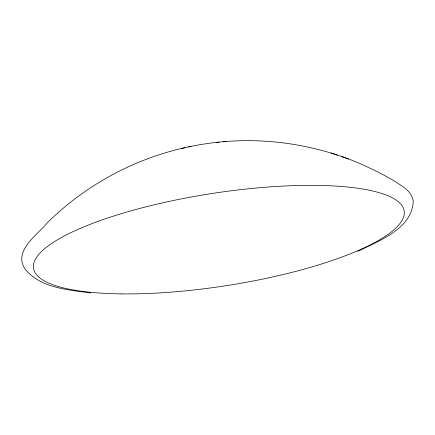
<?xml version="1.0" encoding="UTF-8"?>
<svg xmlns="http://www.w3.org/2000/svg" width="435" height="435" viewBox="0 0 435 435"><rect width="100%" height="100%" fill="white"/><g stroke="black" fill="none" stroke-linecap="round" stroke-linejoin="round"><path stroke-width="0.65" d="M357.853 251.403C378.689 240.718 412.141 229.147 413.25 201.16C412.418 195.505 408.655 190.704 404.044 187.518C390.434 177.6 375.041 170.493 359.799 163.478C306.175 140.668 245.536 134.616 188.545 146.91M191.063 146.372C137.009 157.166 86.337 184.163 47.165 222.937C37.339 234.976 12.321 251.495 25.534 269.646C41.265 288.302 68.409 289.813 90.855 292.972M181.161 148.536L184.886 147.731M216.657 142.386L219.137 142.153M222.97 141.805L226.678 141.451M330.986 153.006L337.348 155.159M341.801 156.692L348.685 159.025M121.425 293.886A187.518 46.632 -8.8 0 0 404.202 214.14A187.518 46.632 -8.8 0 0 130.881 210.877A187.518 46.632 -8.8 0 0 121.425 293.886"/></g></svg>
